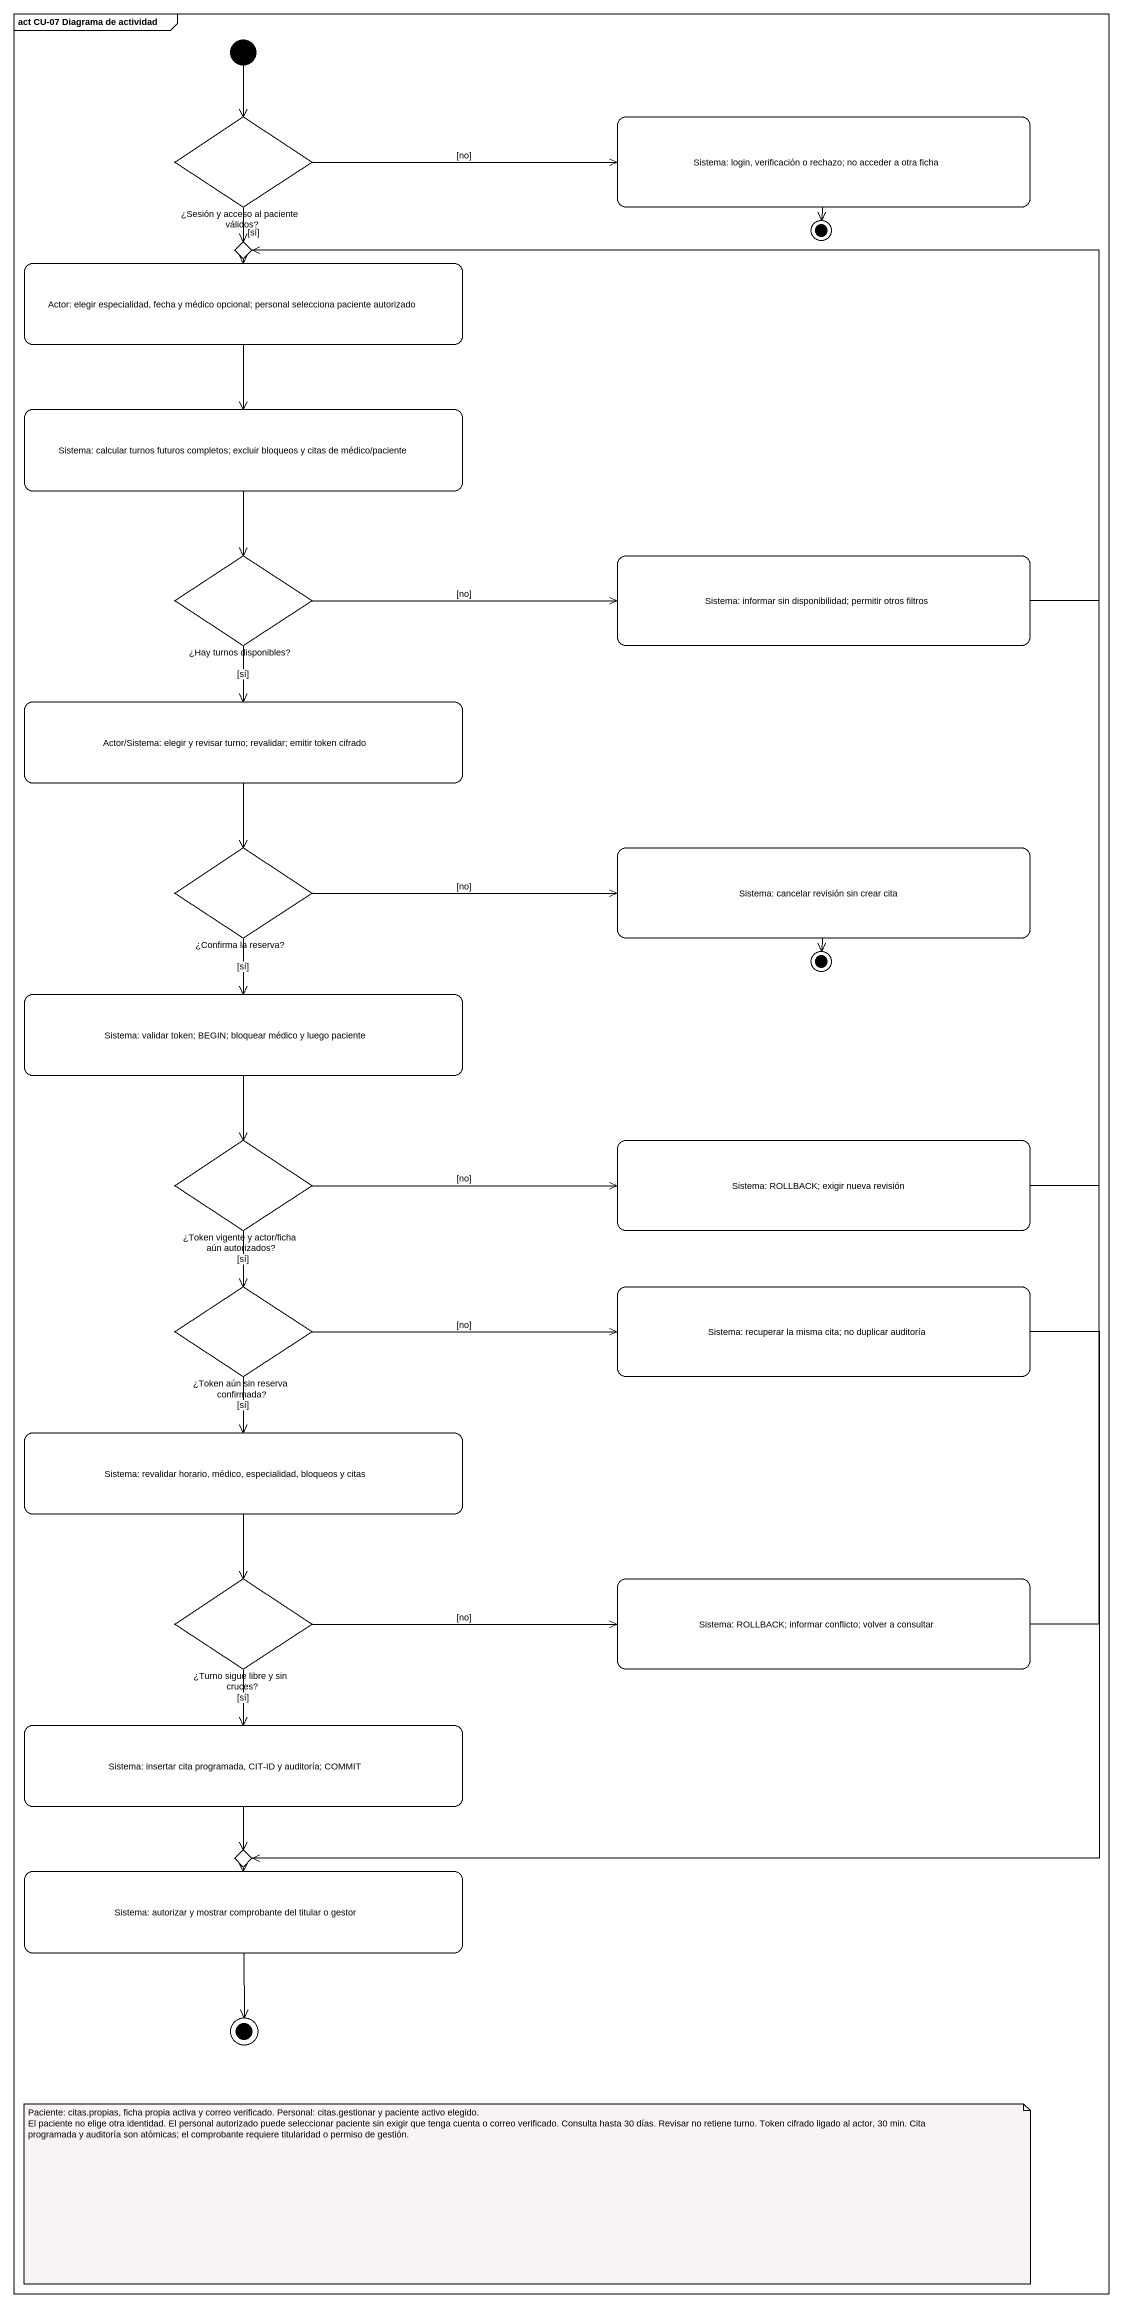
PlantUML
@startuml
mainframe act CU-07 Diagrama de actividad
hide empty description
state "¿Sesión y acceso al paciente válidos?" as Sesión_y_acceso_al_paciente <<choice>> #FFFFFF
state "Sistema: login, verificación o rechazo; no acceder a otra ficha" as Sistema_login_verificación #FFFFFF
state choice1 <<choice>> #FFFFFF
state final1 <<end>> #FFFFFF
state "Actor: elegir especialidad, fecha y médico opcional; personal selecciona paciente autorizado" as Actor_elegir_especialidad #FFFFFF
state "Sistema: calcular turnos futuros completos; excluir bloqueos y citas de médico/paciente" as Sistema_calcular_turnos #FFFFFF
state "¿Hay turnos disponibles?" as Hay_turnos_disponibles <<choice>> #FFFFFF
state "Sistema: informar sin disponibilidad; permitir otros filtros" as Sistema_informar_sin #FFFFFF
state "Actor/Sistema: elegir y revisar turno; revalidar; emitir token cifrado" as Actor_Sistema_elegir_y #FFFFFF
state "¿Confirma la reserva?" as Confirma_la_reserva <<choice>> #FFFFFF
state "Sistema: cancelar revisión sin crear cita" as Sistema_cancelar_revisión #FFFFFF
state final2 <<end>> #FFFFFF
state "Sistema: validar token; BEGIN; bloquear médico y luego paciente" as Sistema_validar_token_BEGIN #FFFFFF
state "¿Token vigente y actor/ficha aún autorizados?" as Token_vigente_y_actor_ficha <<choice>> #FFFFFF
state "Sistema: ROLLBACK; exigir nueva revisión" as Sistema_ROLLBACK_exigir #FFFFFF
state "¿Token aún sin reserva confirmada?" as Token_aún_sin_reserva <<choice>> #FFFFFF
state "Sistema: recuperar la misma cita; no duplicar auditoría" as Sistema_recuperar_la_misma #FFFFFF
state "Sistema: revalidar horario, médico, especialidad, bloqueos y citas" as Sistema_revalidar_horario #FFFFFF
state "¿Turno sigue libre y sin cruces?" as Turno_sigue_libre_y_sin <<choice>> #FFFFFF
state "Sistema: ROLLBACK; informar conflicto; volver a consultar" as Sistema_ROLLBACK_informar #FFFFFF
state "Sistema: insertar cita programada, CIT-ID y auditoría; COMMIT" as Sistema_insertar_cita #FFFFFF
state "Sistema: autorizar y mostrar comprobante del titular o gestor" as Sistema_autorizar_y_mostrar #FFFFFF
state choice2 <<choice>> #FFFFFF
state final3 <<end>> #FFFFFF
[*] --> Sesión_y_acceso_al_paciente
Sesión_y_acceso_al_paciente -right-> Sistema_login_verificación : [no]
Sesión_y_acceso_al_paciente --> choice1 : [sí]
Sistema_login_verificación --> final1
choice1 --> Actor_elegir_especialidad
Actor_elegir_especialidad --> Sistema_calcular_turnos
Sistema_calcular_turnos --> Hay_turnos_disponibles
Hay_turnos_disponibles -right-> Sistema_informar_sin : [no]
Hay_turnos_disponibles --> Actor_Sistema_elegir_y : [sí]
Sistema_informar_sin -up-> choice1
Actor_Sistema_elegir_y --> Confirma_la_reserva
Confirma_la_reserva -right-> Sistema_cancelar_revisión : [no]
Confirma_la_reserva --> Sistema_validar_token_BEGIN : [sí]
Sistema_cancelar_revisión --> final2
Sistema_validar_token_BEGIN --> Token_vigente_y_actor_ficha
Token_vigente_y_actor_ficha -right-> Sistema_ROLLBACK_exigir : [no]
Token_vigente_y_actor_ficha --> Token_aún_sin_reserva : [sí]
Sistema_ROLLBACK_exigir -up-> choice1
Token_aún_sin_reserva -right-> Sistema_recuperar_la_misma : [no]
Token_aún_sin_reserva --> Sistema_revalidar_horario : [sí]
Sistema_recuperar_la_misma --> choice2
Sistema_revalidar_horario --> Turno_sigue_libre_y_sin
Turno_sigue_libre_y_sin -right-> Sistema_ROLLBACK_informar : [no]
Turno_sigue_libre_y_sin --> Sistema_insertar_cita : [sí]
Sistema_ROLLBACK_informar -up-> choice1
Sistema_insertar_cita --> choice2
Sistema_autorizar_y_mostrar --> final3
choice2 --> Sistema_autorizar_y_mostrar
note as N1
  Paciente: citas.propias, ficha propia activa y correo verificado. Personal: citas.gestionar y paciente activo elegido.
  El paciente no elige otra identidad. El personal autorizado puede seleccionar paciente sin exigir que tenga cuenta o correo verificado. Consulta hasta 30 días. Revisar no retiene turno. Token cifrado ligado al actor, 30 min. Cita programada y auditoría son atómicas; el comprobante requiere titularidad o permiso de gestión.
end note
@enduml
